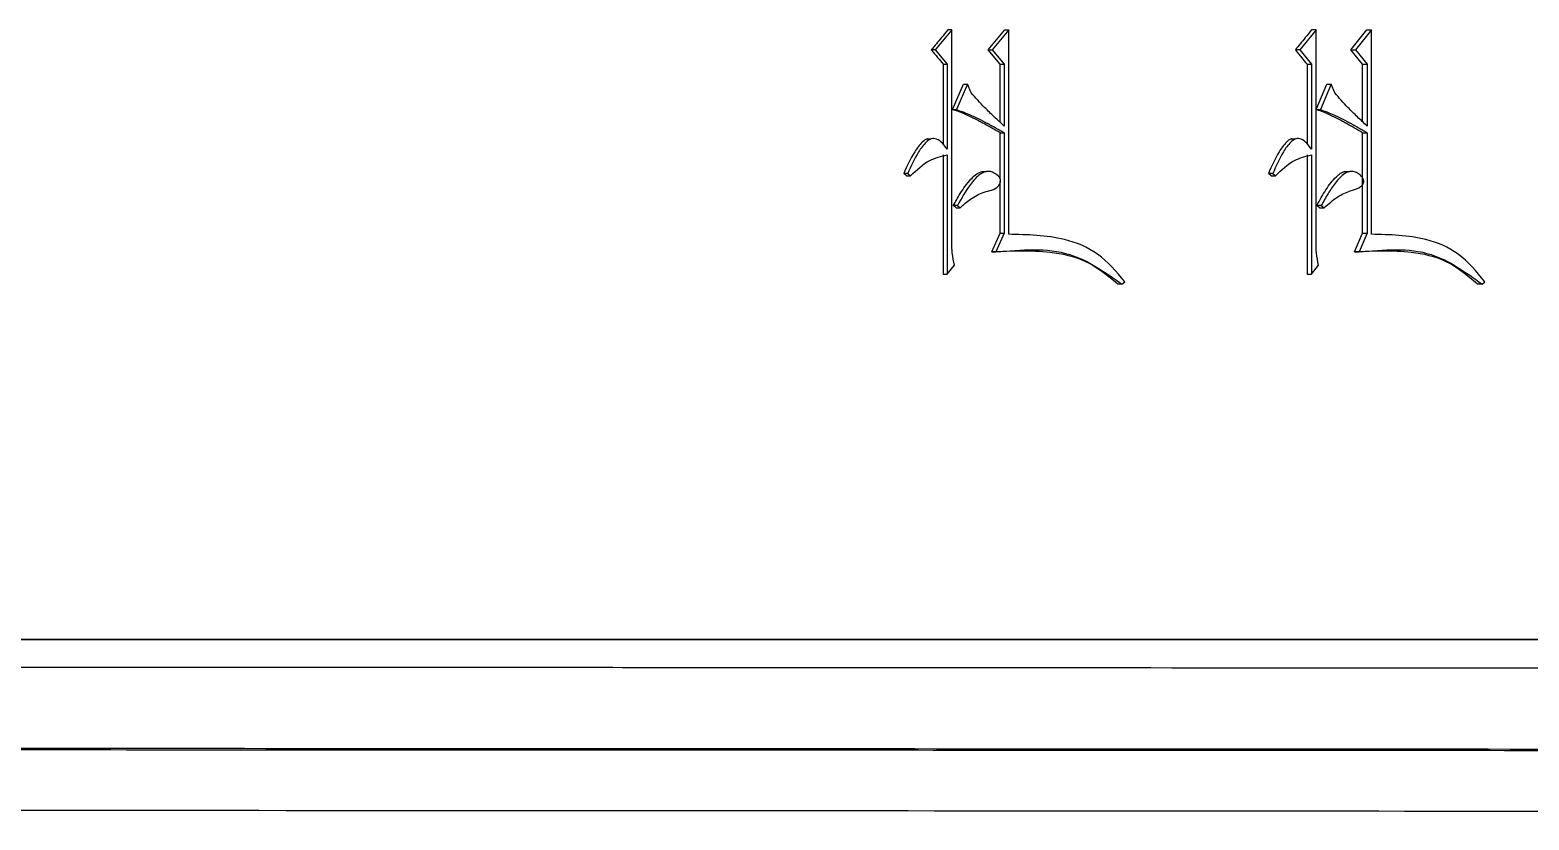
# Model space of a CAD drawing. Header units: millimetres. Extents: x 2085 to 4229, y 754 to 2271.
# Drawn here: x 3092.03 to 3106.71, y 968.06 to 975.79 of the extents above; entities that cross this region are included whole.
import ezdxf

# ---------------------------------------------------------------- set-up
doc = ezdxf.new("R2010")
doc.units = ezdxf.units.MM

msp = doc.modelspace()

# ---------------------------------------------------------------- linework, layer by layer
at = {"color": 7, "linetype": 'Continuous', "lineweight": 25}
for p, q in [((3101.056, 975.794), (3100.894, 975.599)), ((3101.056, 975.794), (3101.017, 975.794)), ((3101.056, 973.706), (3101.056, 975.794)), ((3101.412, 975.599), (3101.574, 975.794)), ((3101.614, 975.794), (3101.452, 975.599)), ((3101.574, 975.794), (3101.614, 975.794)), ((3101.614, 973.793), (3101.614, 975.794)), ((3104.622, 975.794), (3104.463, 975.6)), ((3104.622, 975.794), (3104.578, 975.794)), ((3104.622, 973.706), (3104.622, 975.794)), ((3104.964, 975.6), (3105.121, 975.794)), ((3105.166, 975.794), (3105.008, 975.6)), ((3105.121, 975.794), (3105.166, 975.794)), ((3105.166, 973.793), (3105.166, 975.794)), ((3100.894, 975.599), (3100.855, 975.599)), ((3100.894, 975.599), (3101.011, 975.459)), ((3101.412, 975.599), (3101.452, 975.599)), ((3101.529, 975.459), (3101.412, 975.599)), ((3101.452, 975.599), (3101.569, 975.459)), ((3104.463, 975.6), (3104.42, 975.6)), ((3104.463, 975.6), (3104.578, 975.459)), ((3104.964, 975.6), (3105.008, 975.6)), ((3105.077, 975.459), (3104.964, 975.6)), ((3105.008, 975.6), (3105.122, 975.459)), ((3100.972, 975.459), (3101.011, 975.459)), ((3100.972, 975.459), (3100.972, 974.675)), ((3101.011, 975.459), (3101.011, 974.626)), ((3101.529, 975.459), (3101.569, 975.459)), ((3101.529, 974.89), (3101.529, 975.459)), ((3101.569, 975.459), (3101.569, 974.853)), ((3104.534, 975.459), (3104.578, 975.459)), ((3104.534, 975.459), (3104.534, 974.682)), ((3104.578, 975.459), (3104.578, 974.626)), ((3105.077, 975.459), (3105.122, 975.459)), ((3105.077, 974.896), (3105.077, 975.459)), ((3105.122, 975.459), (3105.122, 974.853)), ((3101.062, 975.015), (3101.17, 975.264)), ((3101.209, 975.264), (3101.101, 975.015)), ((3101.17, 975.264), (3101.209, 975.264)), ((3101.245, 975.178), (3101.209, 975.264)), ((3104.622, 975.016), (3104.727, 975.264)), ((3104.771, 975.264), (3104.666, 975.015)), ((3104.727, 975.264), (3104.771, 975.264)), ((3104.806, 975.178), (3104.771, 975.264)), ((3101.062, 975.015), (3101.101, 975.015)), ((3104.622, 975.015), (3104.666, 975.015)), ((3100.848, 974.725), (3100.808, 974.725)), ((3101.529, 974.788), (3101.569, 974.788)), ((3101.529, 974.336), (3101.529, 974.788)), ((3101.569, 974.788), (3101.569, 973.804)), ((3104.418, 974.725), (3104.374, 974.725)), ((3105.077, 974.788), (3105.122, 974.788)), ((3105.077, 973.804), (3105.077, 974.788)), ((3105.122, 974.788), (3105.122, 973.804)), ((3100.972, 974.572), (3100.972, 973.404)), ((3101.011, 974.572), (3101.011, 973.404)), ((3104.534, 974.572), (3104.534, 973.404)), ((3104.578, 974.572), (3104.578, 973.404)), ((3100.624, 974.388), (3100.585, 974.388)), ((3100.612, 974.366), (3100.585, 974.388)), ((3100.612, 974.366), (3100.651, 974.366)), ((3100.624, 974.388), (3100.651, 974.366)), ((3101.39, 974.406), (3101.349, 974.406)), ((3101.529, 973.804), (3101.529, 974.315)), ((3104.199, 974.388), (3104.156, 974.388)), ((3104.182, 974.366), (3104.156, 974.388)), ((3104.182, 974.366), (3104.225, 974.366)), ((3104.199, 974.388), (3104.225, 974.366)), ((3104.941, 974.405), (3104.896, 974.405)), ((3101.11, 974.074), (3101.071, 974.074)), ((3101.098, 974.053), (3101.137, 974.053)), ((3104.657, 974.053), (3104.63, 974.074)), ((3104.674, 974.074), (3104.701, 974.053)), ((3101.448, 973.62), (3101.529, 973.804)), ((3101.569, 973.804), (3101.488, 973.62)), ((3101.529, 973.804), (3101.569, 973.804)), ((3104.999, 973.62), (3105.077, 973.804)), ((3105.122, 973.804), (3105.043, 973.62)), ((3105.077, 973.804), (3105.122, 973.804)), ((3101.448, 973.62), (3101.488, 973.62)), ((3104.999, 973.62), (3105.043, 973.62)), ((3100.972, 973.404), (3101.011, 973.404)), ((3101.011, 973.404), (3101.083, 973.49)), ((3104.534, 973.404), (3104.578, 973.404)), ((3104.578, 973.404), (3104.648, 973.49)), ((3102.722, 973.306), (3102.681, 973.306)), ((3102.722, 973.306), (3102.749, 973.328)), ((3106.248, 973.306), (3106.202, 973.306)), ((3106.248, 973.306), (3106.274, 973.328))]:
    msp.add_line(p, q, dxfattribs=at)
at = {"color": 7, "linetype": 'Continuous', "lineweight": 25, "flags": 128}
for points in [[(3101.098, 974.053), (3101.091, 974.058), (3101.084, 974.064), (3101.071, 974.074)], [(3101.11, 974.074), (3101.117, 974.069), (3101.127, 974.061), (3101.137, 974.053)], [(3104.674, 974.074), (3104.658, 974.074), (3104.644, 974.074), (3104.63, 974.074)], [(3104.657, 974.053), (3104.673, 974.053), (3104.687, 974.053), (3104.701, 974.053)]]:
    msp.add_lwpolyline(points, dxfattribs=at)
at = {"color": 7, "linetype": 'Continuous', "lineweight": 25}
for points, knots in [([(3101.017, 975.794), (3100.996, 975.769), (3100.959, 975.724), (3100.905, 975.659), (3100.872, 975.619), (3100.855, 975.599)], [0, 0, 0, 0, 0.384798, 0.692399, 1, 1, 1, 1]), ([(3104.578, 975.794), (3104.557, 975.769), (3104.521, 975.724), (3104.468, 975.659), (3104.436, 975.619), (3104.42, 975.6)], [0, 0, 0, 0, 0.384798, 0.692399, 1, 1, 1, 1]), ([(3100.855, 975.599), (3100.866, 975.587), (3100.886, 975.562), (3100.925, 975.515), (3100.954, 975.481), (3100.972, 975.459)], [0, 0, 0, 0, 0.266401, 0.532803, 1, 1, 1, 1]), ([(3104.42, 975.6), (3104.43, 975.587), (3104.45, 975.562), (3104.488, 975.515), (3104.516, 975.481), (3104.534, 975.459)], [0, 0, 0, 0, 0.266401, 0.532803, 1, 1, 1, 1]), ([(3101.569, 974.853), (3101.536, 974.883), (3101.472, 974.943), (3101.362, 975.048), (3101.289, 975.13), (3101.245, 975.178)], [0, 0, 0, 0, 0.28957, 0.579171, 1, 1, 1, 1]), ([(3105.122, 974.853), (3105.09, 974.883), (3105.027, 974.943), (3104.92, 975.048), (3104.848, 975.13), (3104.806, 975.178)], [0, 0, 0, 0, 0.28957, 0.579171, 1, 1, 1, 1]), ([(3101.529, 974.788), (3101.475, 974.818), (3101.409, 974.856), (3101.287, 974.92), (3101.187, 974.973), (3101.096, 975.004), (3101.062, 975.015)], [0, 0, 0, 0, 0.352069, 0.440085, 0.792293, 1, 1, 1, 1]), ([(3101.101, 975.015), (3101.159, 974.994), (3101.244, 974.962), (3101.33, 974.919), (3101.363, 974.901), (3101.377, 974.894), (3101.391, 974.887), (3101.402, 974.881), (3101.411, 974.876), (3101.417, 974.873), (3101.424, 974.869), (3101.431, 974.865), (3101.438, 974.862), (3101.446, 974.857), (3101.453, 974.853), (3101.459, 974.85), (3101.466, 974.846), (3101.473, 974.842), (3101.481, 974.838), (3101.488, 974.834), (3101.496, 974.829), (3101.503, 974.825), (3101.51, 974.822), (3101.516, 974.818), (3101.523, 974.814), (3101.531, 974.809), (3101.538, 974.806), (3101.546, 974.801), (3101.553, 974.797), (3101.561, 974.793), (3101.566, 974.79), (3101.569, 974.788)], [0, 0, 0, 0, 0.353012, 0.528911, 0.550896, 0.572881, 0.61685, 0.638835, 0.649827, 0.671812, 0.682805, 0.693797, 0.715782, 0.726774, 0.748759, 0.759751, 0.770744, 0.792728, 0.803721, 0.825705, 0.836698, 0.858683, 0.869675, 0.880667, 0.902652, 0.913644, 0.935629, 0.946622, 0.968606, 0.979599, 1, 1, 1, 1]), ([(3105.077, 974.788), (3105.025, 974.818), (3104.96, 974.856), (3104.842, 974.92), (3104.744, 974.973), (3104.655, 975.004), (3104.622, 975.015)], [0, 0, 0, 0, 0.3520687, 0.4400852, 0.7922934, 1, 1, 1, 1]), ([(3104.666, 975.015), (3104.721, 974.994), (3104.805, 974.962), (3104.888, 974.919), (3104.922, 974.901), (3104.935, 974.894), (3104.948, 974.887), (3104.96, 974.881), (3104.968, 974.876), (3104.974, 974.873), (3104.981, 974.869), (3104.987, 974.865), (3104.994, 974.862), (3105.002, 974.857), (3105.009, 974.853), (3105.015, 974.85), (3105.022, 974.846), (3105.028, 974.842), (3105.036, 974.838), (3105.043, 974.834), (3105.051, 974.829), (3105.058, 974.825), (3105.064, 974.822), (3105.071, 974.818), (3105.077, 974.814), (3105.085, 974.809), (3105.092, 974.806), (3105.1, 974.801), (3105.106, 974.797), (3105.114, 974.793), (3105.119, 974.79), (3105.122, 974.788)], [0, 0, 0, 0, 0.353012, 0.528911, 0.550896, 0.572881, 0.61685, 0.638835, 0.649827, 0.671812, 0.682805, 0.693797, 0.715782, 0.726774, 0.748759, 0.759751, 0.770744, 0.792728, 0.803721, 0.825706, 0.836698, 0.858683, 0.869675, 0.880667, 0.902652, 0.913645, 0.935629, 0.946622, 0.968606, 0.979599, 1, 1, 1, 1]), ([(3100.817, 974.727), (3100.816, 974.727), (3100.797, 974.725), (3100.749, 974.682), (3100.668, 974.572), (3100.618, 974.461), (3100.585, 974.388)], [0, 0, 0, 0, 0.007269, 0.146889, 0.437379, 1, 1, 1, 1]), ([(3101.011, 974.626), (3100.997, 974.646), (3100.968, 974.686), (3100.921, 974.723), (3100.88, 974.732), (3100.843, 974.727), (3100.787, 974.684), (3100.707, 974.57), (3100.657, 974.46), (3100.624, 974.388)], [0, 0, 0, 0, 0.120783, 0.237942, 0.284243, 0.33082, 0.424981, 0.62081, 1, 1, 1, 1]), ([(3104.382, 974.727), (3104.381, 974.727), (3104.362, 974.725), (3104.315, 974.682), (3104.236, 974.572), (3104.188, 974.461), (3104.156, 974.388)], [0, 0, 0, 0, 0.007364, 0.146944, 0.437347, 1, 1, 1, 1]), ([(3104.578, 974.626), (3104.563, 974.646), (3104.535, 974.686), (3104.489, 974.723), (3104.45, 974.732), (3104.413, 974.727), (3104.358, 974.684), (3104.28, 974.571), (3104.231, 974.461), (3104.199, 974.388)], [0, 0, 0, 0, 0.120818, 0.238007, 0.284295, 0.33086, 0.424999, 0.620775, 1, 1, 1, 1]), ([(3100.651, 974.366), (3100.711, 974.423), (3100.816, 974.524), (3100.952, 974.557), (3101.011, 974.572)], [0, 0, 0, 0, 0.565391, 1, 1, 1, 1]), ([(3104.225, 974.366), (3104.284, 974.423), (3104.387, 974.524), (3104.52, 974.557), (3104.578, 974.572)], [0, 0, 0, 0, 0.565391, 1, 1, 1, 1]), ([(3101.071, 974.074), (3101.093, 974.114), (3101.143, 974.206), (3101.217, 974.306), (3101.287, 974.378), (3101.334, 974.404), (3101.372, 974.412), (3101.388, 974.407), (3101.392, 974.406)], [0, 0, 0, 0, 0.274296, 0.631438, 0.760854, 0.891795, 0.971189, 1, 1, 1, 1]), ([(3101.137, 974.053), (3101.17, 974.082), (3101.242, 974.146), (3101.368, 974.215), (3101.482, 974.228), (3101.525, 974.28), (3101.533, 974.303), (3101.534, 974.326), (3101.525, 974.349), (3101.503, 974.374), (3101.468, 974.396), (3101.426, 974.412), (3101.38, 974.407), (3101.31, 974.37), (3101.215, 974.257), (3101.15, 974.146), (3101.111, 974.075), (3101.11, 974.074)], [0, 0, 0, 0, 0.117809, 0.254848, 0.391031, 0.410857, 0.430654, 0.450876, 0.468611, 0.491916, 0.540003, 0.576761, 0.613939, 0.66464, 0.78945, 0.997759, 1, 1, 1, 1]), ([(3104.63, 974.074), (3104.659, 974.127), (3104.713, 974.228), (3104.794, 974.334), (3104.859, 974.391), (3104.901, 974.409), (3104.931, 974.411), (3104.945, 974.406), (3104.947, 974.406)], [0, 0, 0, 0, 0.3605772, 0.6979121, 0.8106017, 0.8991884, 0.9881208, 1, 1, 1, 1]), ([(3104.701, 974.053), (3104.744, 974.091), (3104.822, 974.161), (3104.942, 974.215), (3105.028, 974.238), (3105.07, 974.267), (3105.085, 974.288), (3105.09, 974.302), (3105.09, 974.317), (3105.083, 974.339), (3105.063, 974.367), (3105.031, 974.395), (3104.987, 974.41), (3104.941, 974.409), (3104.878, 974.375), (3104.811, 974.299), (3104.737, 974.192), (3104.695, 974.114), (3104.674, 974.074)], [0, 0, 0, 0, 0.156027, 0.282026, 0.363634, 0.404884, 0.41922, 0.430594, 0.442017, 0.458331, 0.488158, 0.530974, 0.573109, 0.616801, 0.655305, 0.770242, 0.882988, 1, 1, 1, 1]), ([(3101.083, 973.49), (3101.074, 973.53), (3101.058, 973.601), (3101.057, 973.674), (3101.056, 973.706)], [0, 0, 0, 0, 0.558835, 1, 1, 1, 1]), ([(3102.749, 973.328), (3102.666, 973.427), (3102.504, 973.621), (3102.098, 973.783), (3101.797, 973.789), (3101.614, 973.793)], [0, 0, 0, 0, 0.287817, 0.565935, 1, 1, 1, 1]), ([(3104.648, 973.49), (3104.639, 973.53), (3104.624, 973.601), (3104.622, 973.674), (3104.622, 973.706)], [0, 0, 0, 0, 0.558835, 1, 1, 1, 1]), ([(3106.274, 973.328), (3106.193, 973.427), (3106.035, 973.621), (3105.638, 973.783), (3105.345, 973.789), (3105.166, 973.793)], [0, 0, 0, 0, 0.287817, 0.565935, 1, 1, 1, 1]), ([(3102.681, 973.306), (3102.581, 973.388), (3102.383, 973.55), (3101.948, 973.641), (3101.638, 973.628), (3101.448, 973.62)], [0, 0, 0, 0, 0.284866, 0.563033, 1, 1, 1, 1]), ([(3101.488, 973.62), (3101.737, 973.643), (3102.184, 973.683), (3102.557, 973.422), (3102.722, 973.306)], [0, 0, 0, 0, 0.55707, 1, 1, 1, 1]), ([(3106.202, 973.306), (3106.104, 973.388), (3105.912, 973.55), (3105.487, 973.641), (3105.184, 973.628), (3104.999, 973.62)], [0, 0, 0, 0, 0.284866, 0.563033, 1, 1, 1, 1]), ([(3105.043, 973.62), (3105.286, 973.643), (3105.723, 973.683), (3106.087, 973.422), (3106.248, 973.306)], [0, 0, 0, 0, 0.55707, 1, 1, 1, 1]), ([(3123.722, 969.825), (3122.985, 969.825), (3121.331, 969.825), (3117.481, 969.825), (3113.242, 969.825), (3107.641, 969.825), (3101.789, 969.825), (3095.658, 969.825), (3089.263, 969.825), (3085.269, 969.825), (3082.564, 969.825)], [0, 0, 0, 0, 0.067523, 0.151508, 0.319648, 0.403633, 0.571771, 0.739907, 0.823891, 1, 1, 1, 1]), ([(3082.673, 969.825), (3083.319, 969.825), (3086.554, 969.825), (3092.306, 969.825), (3098.506, 969.825), (3104.515, 969.825), (3109.155, 969.825), (3114.692, 969.825), (3118.9, 969.825), (3123.835, 969.825), (3128.432, 969.825), (3132.528, 969.825), (3136.209, 969.825), (3138.818, 969.825), (3141.628, 969.825), (3143.498, 969.825), (3145.526, 969.825), (3146.283, 969.826), (3146.811, 969.826)], [0, 0, 0, 0, 0.020124, 0.100733, 0.181328, 0.221587, 0.302184, 0.342442, 0.423039, 0.463298, 0.543894, 0.624491, 0.664749, 0.745346, 0.785604, 0.8662, 0.906458, 1, 1, 1, 1]), ([(3057.495, 969.554), (3059.89, 969.555), (3064.695, 969.556), (3072.02, 969.557), (3077.964, 969.557), (3082.496, 969.556), (3085.629, 969.556), (3088.745, 969.555), (3091.839, 969.554), (3094.904, 969.553), (3097.936, 969.552), (3102.19, 969.549), (3107.73, 969.546), (3114.474, 969.541), (3121.202, 969.534), (3126.923, 969.527), (3131.643, 969.519), (3135.446, 969.512), (3138.88, 969.504), (3141.838, 969.495), (3144.292, 969.485), (3145.337, 969.478), (3145.869, 969.474)], [0, 0, 0, 0, 0.060834, 0.1220737, 0.183719, 0.2102711, 0.2368979, 0.2635992, 0.2903751, 0.3172255, 0.3441506, 0.3711502, 0.4324096, 0.4986217, 0.5697855, 0.6458999, 0.6994123, 0.7551267, 0.8130428, 0.8731605, 0.9354796, 1, 1, 1, 1]), ([(3147.162, 968.661), (3146.437, 968.666), (3144.987, 968.675), (3141.197, 968.688), (3136.299, 968.7), (3130.258, 968.711), (3123.21, 968.721), (3115.268, 968.729), (3106.568, 968.736), (3097.261, 968.741), (3087.503, 968.744), (3077.47, 968.745), (3067.309, 968.745), (3060.621, 968.743), (3057.277, 968.742)], [0, 0, 0, 0, 0.083333, 0.166667, 0.25, 0.333334, 0.416667, 0.5, 0.583334, 0.666667, 0.75, 0.833334, 0.916667, 1, 1, 1, 1]), ([(3146.625, 968.675), (3146.126, 968.679), (3145.14, 968.685), (3142.859, 968.694), (3140.098, 968.703), (3136.87, 968.711), (3133.259, 968.718), (3128.713, 968.726), (3123.11, 968.734), (3116.392, 968.741), (3109.489, 968.747), (3102.559, 968.751), (3095.735, 968.755), (3089.125, 968.757), (3082.815, 968.758), (3076.294, 968.759), (3069.711, 968.758), (3063.233, 968.758), (3059.227, 968.756), (3057.355, 968.756)], [0, 0, 0, 0, 0.060587, 0.1195299, 0.1768287, 0.2324833, 0.2864935, 0.3388593, 0.4142998, 0.4860434, 0.5540892, 0.6184368, 0.6790855, 0.7360349, 0.7892846, 0.838834, 0.8991333, 0.9528558, 1, 1, 1, 1]), ([(3057.146, 968.154), (3060.171, 968.155), (3066.208, 968.156), (3075.361, 968.157), (3084.403, 968.155), (3093.23, 968.152), (3101.722, 968.148), (3108.567, 968.142), (3114.024, 968.137), (3118.377, 968.133), (3122.834, 968.127), (3127.313, 968.12), (3131.447, 968.113), (3135.187, 968.106), (3138.506, 968.097), (3141.541, 968.088), (3144.193, 968.078), (3146.428, 968.068), (3147.406, 968.06), (3147.905, 968.056)], [0, 0, 0, 0, 0.0746907, 0.1490623, 0.2231148, 0.2968479, 0.3702616, 0.4433557, 0.4832428, 0.5266364, 0.5735359, 0.623941, 0.6778511, 0.7254581, 0.7754993, 0.8279744, 0.882883, 0.940225, 1, 1, 1, 1])]:
    msp.add_open_spline(points, degree=3, knots=knots, dxfattribs=at)

doc.saveas('drawing.dxf')
